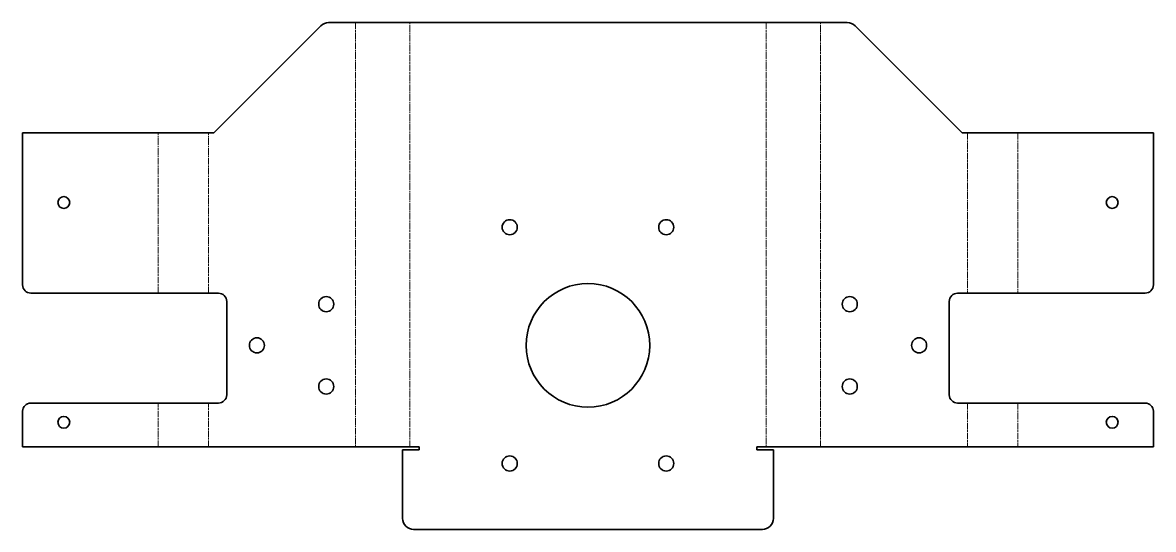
# Model space of a CAD drawing. Header units: inches. Extents: x 0 to 412, y 0 to 185.
import ezdxf

# ---------------------------------------------------------------- set-up
doc = ezdxf.new("R2010")
doc.units = ezdxf.units.IN
doc.header["$MEASUREMENT"] = 0
doc.linetypes.add('Chain', pattern=[13.68, 9.12, -1.14, 2.28, -1.14])
doc.layers.add('SIMUMAK Bend Centerline (ISO)', color=7, linetype='Chain', lineweight=9)
doc.layers.add('SIMUMAK Visible (ISO)', color=7, linetype='Continuous', lineweight=35)

# ---------------------------------------------------------------- blocks, each defined once
blk = doc.blocks.new('CD-IND-31-MINPORTA-07')
at = {"layer": 'SIMUMAK Bend Centerline (ISO)', "ltscale": 0.263158}
for p, q in [((121.22, 184.5), (121.22, 30)), ((141, 30), (141, 184.5)), ((270.79, 184.5), (270.79, 30)), ((290.57, 30), (290.57, 184.5)), ((49.32, 86), (49.32, 144.32)), ((67.74, 86), (67.74, 144.32)), ((344.05, 144.32), (344.05, 86)), ((362.46, 144.32), (362.46, 86)), ((49.32, 30), (49.32, 46)), ((67.74, 30), (67.74, 46)), ((344.05, 46), (344.05, 30)), ((362.46, 46), (362.46, 30))]:
    blk.add_line(p, q, dxfattribs=at)
at = {"layer": 'SIMUMAK Visible (ISO)'}
for p, q in [((108.63, 183.33), (69.62, 144.32)), ((300.33, 184.5), (111.45, 184.5)), ((342.17, 144.32), (303.16, 183.33)), ((0, 89), (0, 144.32)), ((69.62, 144.32), (0, 144.32)), ((411.79, 144.32), (342.17, 144.32)), ((411.79, 144.32), (411.79, 89)), ((3, 86), (71.32, 86)), ((74.32, 83), (74.32, 49)), ((337.47, 49), (337.47, 83)), ((408.79, 86), (340.47, 86)), ((3, 46), (71.32, 46)), ((340.47, 46), (408.79, 46)), ((0, 30), (0, 43)), ((411.79, 43), (411.79, 30)), ((144.39, 30), (0, 30)), ((138.39, 29), (138.39, 4)), ((144.39, 29), (138.39, 29)), ((144.39, 30), (144.39, 29)), ((267.39, 29), (267.39, 30)), ((411.79, 30), (267.39, 30)), ((273.39, 29), (267.39, 29)), ((273.39, 4), (273.39, 29)), ((142.39, 0), (269.39, 0))]:
    blk.add_line(p, q, dxfattribs=at)
for centre, radius in [((15, 119), 2.15), ((396.79, 119), 2.15), ((177.39, 110), 2.75), ((234.39, 110), 2.75), ((205.89, 67), 22.5), ((110.57, 82), 2.75), ((301.22, 82), 2.75), ((85.32, 67), 2.75), ((326.47, 67), 2.75), ((110.57, 52), 2.75), ((301.22, 52), 2.75), ((15, 39), 2.15), ((396.79, 39), 2.15), ((177.39, 24), 2.75), ((234.39, 24), 2.75)]:
    blk.add_circle(centre, radius, dxfattribs=at)
at = {"layer": 'SIMUMAK Visible (ISO)', "extrusion": (0, 0, -1)}
for centre, radius, start, end in [((-111.45, 180.5), 4, 45, 90), ((-300.33, 180.5), 4, 90, 135), ((-3, 89), 3, 270, 360), ((-408.79, 89), 3, 180, 270), ((-3, 43), 3, 360, 90), ((-408.79, 43), 3, 90, 180), ((-142.39, 4), 4, 270, 0), ((-269.39, 4), 4, 180, 270)]:
    blk.add_arc(centre, radius, start, end, dxfattribs=at)
at = {"layer": 'SIMUMAK Visible (ISO)'}
for centre, start, end in [((71.32, 83), 0, 90), ((340.47, 83), 90, 180), ((71.32, 49), 270, 0), ((340.47, 49), 180, 270)]:
    blk.add_arc(centre, 3, start, end, dxfattribs=at)

msp = doc.modelspace()

# ---------------------------------------------------------------- block references
msp.add_blockref('CD-IND-31-MINPORTA-07', (0, 0))

doc.saveas('drawing.dxf')
